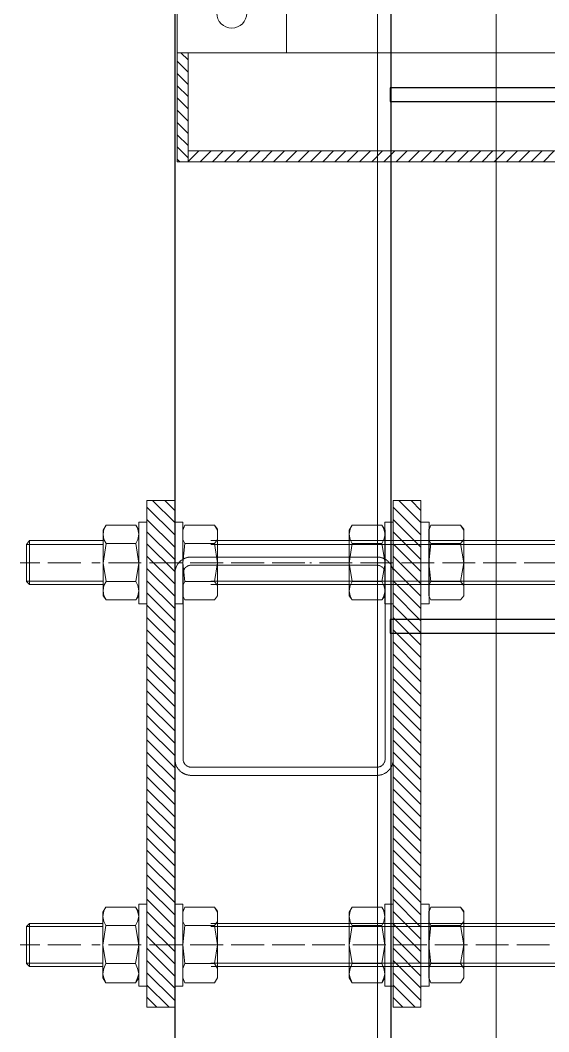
# Model space of a CAD drawing. Extents: x -3873 to 164127, y 7129 to 96529.
# Drawn here: x 83393.4 to 83587, y 63508.2 to 63878.8 of the extents above; entities that cross this region are included whole.
import ezdxf

# ---------------------------------------------------------------- set-up
doc = ezdxf.new("R2010")
doc.units = 0
doc.linetypes.add('ACAD_ISO02W100', pattern=[15, 12, -3])
doc.linetypes.add('DASHED', pattern=[0.2068, 0.1655, -0.0413])
doc.layers.get('0').update_dxf_attribs({"linetype": 'CONTINUOUS'})
doc.layers.add('LAYOUT Kromeka', color=1, linetype='CONTINUOUS', lineweight=5)

# ---------------------------------------------------------------- blocks, each defined once
blk = doc.blocks.new('kilavuz-sorting-ust')
at = {"linetype": 'Continuous', "ltscale": 0.2}
h = blk.add_hatch(dxfattribs=at)
h.set_pattern_fill('ANSI31', color=256, angle=180, style=0)
h.set_pattern_definition([(225, (23495.612, 8365.1547), (2.24506403, -2.24506403), [])])
h.paths.add_polyline_path([(222.09, 17.39), (222.09, 27.55), (36.47, 27.55), (36.47, 17.39)])
h = blk.add_hatch(dxfattribs=at)
h.set_pattern_fill('ANSI31', color=256, angle=180, style=0)
h.set_pattern_definition([(225, (23495.612, 8274.9836), (2.24506403, -2.24506403), [])])
h.paths.add_polyline_path([(222.09, -72.78), (222.09, -62.63), (36.47, -62.63), (36.47, -72.78)])
at = {"lineweight": 9}
for points in [[(65.95, 71.67), (67.08, 70.55), (51.32, 70.55), (52.44, 71.67)], [(51.32, 43.68), (51.32, 70.55)], [(65.95, 71.68), (52.44, 71.68)], [(67.08, 43.7), (67.08, 70.57)], [(205.96, 71.69), (207.45, 70.58), (191.33, 70.58), (192.46, 71.69)], [(191.33, 43.71), (191.33, 70.58)], [(192.46, 71.69), (205.96, 71.69)], [(207.45, 70.58), (207.45, 43.71)], [(45.32, 42.58), (47.2, 43.34), (48.69, 43.7), (50.58, 43.34), (52.44, 42.58), (52.44, 31.69)], [(71.21, 43.7), (47.2, 43.7), (45.33, 42.58), (45.33, 31.69), (47.2, 30.58)], [(73.09, 42.58), (71.58, 43.34), (69.71, 43.7), (67.83, 43.34), (66.34, 42.58), (59.2, 43.7), (52.46, 42.58)], [(66.34, 42.58), (66.34, 31.69)], [(71.22, 43.7), (73.1, 42.58), (73.1, 31.69), (71.22, 30.58)], [(211.2, 43.64), (187.19, 43.64), (185.7, 42.53), (185.7, 31.64), (187.19, 30.52)], [(185.7, 42.53), (187.19, 43.29), (189.06, 43.64), (190.94, 43.29), (192.44, 42.53), (192.44, 31.64)], [(213.09, 42.53), (211.58, 43.29), (209.71, 43.64), (207.83, 43.29), (206.33, 42.53), (199.2, 43.64), (192.46, 42.53)], [(206.33, 42.53), (206.33, 31.64)], [(211.21, 43.64), (213.1, 42.53), (213.1, 31.64), (211.21, 30.52)], [(52.44, 31.69), (50.58, 30.96), (48.69, 30.58), (47.2, 30.96), (45.32, 31.69)], [(71.2, 30.58), (47.19, 30.58)], [(52.46, 31.69), (59.22, 30.58), (66.34, 31.69), (67.84, 30.96), (69.72, 30.58), (71.58, 30.96), (73.09, 31.69)], [(192.44, 31.64), (190.94, 30.91), (189.06, 30.52), (187.19, 30.91), (185.7, 31.64)], [(211.2, 30.52), (187.19, 30.52)], [(192.46, 31.64), (199.2, 30.52), (206.34, 31.64), (207.84, 30.91), (209.72, 30.52), (211.58, 30.91), (213.09, 31.64)], [(52.47, 13.71), (50.6, 14.44), (47.22, 14.44), (45.35, 13.71)], [(45.35, 2.83), (47.22, 1.68), (50.6, 1.68), (52.47, 2.83), (52.47, 13.71)], [(71.23, 1.68), (47.22, 1.68), (45.36, 2.83), (45.36, 13.71), (47.22, 14.45)], [(71.22, 14.45), (47.21, 14.45)], [(52.48, 13.71), (59.24, 14.44), (66.36, 13.71), (67.87, 14.44), (71.61, 14.44), (73.11, 13.71)], [(66.36, 2.83), (66.36, 13.71)], [(71.25, 1.68), (73.12, 2.83), (73.12, 13.71), (71.25, 14.45)], [(211.21, 1.67), (187.2, 1.67), (185.71, 2.82), (185.71, 13.7)], [(185.71, 2.82), (187.2, 1.67), (190.95, 1.67), (192.46, 2.82), (192.46, 13.7)], [(185.72, 13.7), (187.21, 14.43)], [(192.47, 13.7), (190.97, 14.43), (187.21, 14.43), (185.72, 13.7)], [(211.22, 14.43), (187.21, 14.43)], [(192.47, 13.7), (199.22, 14.43), (206.35, 13.7), (207.85, 14.43), (211.6, 14.43), (213.1, 13.7)], [(206.34, 2.82), (206.34, 13.7)], [(213.1, 13.7), (211.21, 14.43)], [(211.21, 1.67), (213.1, 2.82), (213.1, 13.7)], [(51.32, -45.06), (51.32, 4.09)], [(67.08, -45.06), (67.08, 4.1)], [(191.33, -45.11), (191.33, 4.1)], [(207.45, 4.1), (207.45, -45.11)], [(73.11, 2.83), (71.61, 1.68), (67.85, 1.68), (66.36, 2.83), (59.23, 1.68), (52.48, 2.83)], [(213.1, 2.82), (211.6, 1.67), (207.84, 1.67), (206.34, 2.82), (199.22, 1.67), (192.47, 2.82)], [(45.32, -47.59), (47.2, -46.83), (48.69, -46.48), (50.58, -46.83), (52.44, -47.59), (52.44, -58.48)], [(71.21, -46.48), (47.2, -46.48), (45.33, -47.59), (45.33, -58.48), (47.2, -59.6)], [(51.32, -224.92), (51.32, -44.85)], [(73.09, -47.59), (71.58, -46.83), (69.71, -46.48), (67.83, -46.83), (66.34, -47.59), (59.2, -46.48), (52.46, -47.59)], [(66.34, -47.59), (66.34, -58.48)], [(67.08, -224.92), (67.08, -44.85)], [(71.22, -46.48), (73.1, -47.59), (73.1, -58.48), (71.22, -59.6)], [(211.2, -46.53), (187.19, -46.53), (185.7, -47.64), (185.7, -58.53), (187.19, -59.65)], [(185.7, -47.64), (187.19, -46.88), (189.06, -46.53), (190.94, -46.88), (192.44, -47.64), (192.44, -58.53)], [(191.33, -272.66), (191.33, -44.86)], [(213.09, -47.64), (211.58, -46.88), (209.71, -46.53), (207.83, -46.88), (206.33, -47.64), (199.2, -46.53), (192.46, -47.64)], [(206.33, -47.64), (206.33, -58.53)], [(207.45, -44.86), (207.45, -272.66)], [(211.21, -46.53), (213.1, -47.64), (213.1, -58.53), (211.21, -59.65)], [(52.44, -58.48), (50.58, -59.21), (48.69, -59.6), (47.2, -59.21), (45.32, -58.48)], [(52.46, -58.48), (59.22, -59.6), (66.34, -58.48), (67.84, -59.21), (69.72, -59.6), (71.58, -59.21), (73.09, -58.48)], [(192.44, -58.53), (190.94, -59.26), (189.06, -59.65), (187.19, -59.26), (185.7, -58.53)], [(192.46, -58.53), (199.2, -59.65), (206.34, -58.53), (207.84, -59.26), (209.72, -59.65), (211.58, -59.26), (213.09, -58.53)], [(196.64, -72.78), (36.47, -72.78), (36.47, -62.63)], [(71.2, -59.6), (47.19, -59.6)], [(51.32, -62.63), (51.32, -62.62)], [(61.92, -72.78), (222.09, -72.78), (222.09, -62.63)], [(67.08, -62.63), (67.08, -62.62)], [(211.2, -59.65), (187.19, -59.65)], [(191.33, -62.63), (191.33, -62.62)], [(207.45, -62.62), (207.45, -62.63)], [(52.47, -76.46), (50.6, -75.73), (47.22, -75.73), (45.35, -76.46)], [(45.35, -87.34), (47.22, -88.49), (50.6, -88.49), (52.47, -87.34), (52.47, -76.46)], [(71.23, -88.49), (47.22, -88.49), (45.36, -87.34), (45.36, -76.46), (47.22, -75.72)], [(71.22, -75.72), (47.21, -75.72)], [(52.48, -76.46), (59.24, -75.73), (66.36, -76.46), (67.87, -75.73), (71.61, -75.73), (73.11, -76.46)], [(66.36, -87.34), (66.36, -76.46)], [(71.25, -88.49), (73.12, -87.34), (73.12, -76.46), (71.25, -75.72)], [(185.71, -87.35), (187.2, -88.5), (190.95, -88.5), (192.46, -87.35), (192.46, -76.47)], [(211.21, -88.5), (187.2, -88.5), (185.71, -87.35), (185.71, -76.47)], [(185.72, -76.47), (187.21, -75.75)], [(192.47, -76.47), (190.97, -75.75), (187.21, -75.75), (185.72, -76.47)], [(211.22, -75.75), (187.21, -75.75)], [(192.47, -76.47), (199.22, -75.75), (206.35, -76.47), (207.85, -75.75), (211.6, -75.75), (213.1, -76.47)], [(206.34, -87.35), (206.34, -76.47)], [(213.1, -76.47), (211.21, -75.75)], [(211.21, -88.5), (213.1, -87.35), (213.1, -76.47)], [(73.11, -87.34), (71.61, -88.49), (67.85, -88.49), (66.36, -87.34), (59.23, -88.49), (52.48, -87.34)], [(213.1, -87.35), (211.6, -88.5), (207.84, -88.5), (206.34, -87.35), (199.22, -88.5), (192.47, -87.35)]]:
    blk.add_lwpolyline(points, dxfattribs=at)
at = {"lineweight": 5}
for points in [[(52.52, 43.72), (52.52, 71.71)], [(66.03, 43.72), (66.03, 71.71)], [(192.53, 43.72), (192.53, 71.71)], [(206.04, 71.71), (206.04, 43.72)], [(52.52, -45.06), (52.52, 4.13)], [(66.03, -45.06), (66.03, 4.13)], [(192.53, -45.11), (192.53, 4.12)], [(206.04, 4.12), (206.04, -45.11)], [(52.52, -224.92), (52.52, -44.85)], [(66.03, -224.92), (66.03, -44.85)], [(192.53, -272.66), (192.53, -44.86)], [(206.04, -44.86), (206.04, -272.66)], [(52.52, -62.63), (52.52, -62.62)], [(66.03, -62.63), (66.03, -62.62)], [(192.53, -62.63), (192.53, -62.62)], [(206.04, -62.62), (206.04, -62.63)]]:
    blk.add_lwpolyline(points, dxfattribs=at)
at = {"linetype": 'ACAD_ISO02W100', "lineweight": 5}
for points in [[(59.28, 51.8), (59.28, 73.97)], [(199.28, 51.8), (199.28, 73.97)], [(59.28, -30.32), (59.28, 47.72)], [(199.28, -30.32), (199.28, 47.72)], [(59.28, -224.92), (59.28, -32.13)], [(199.28, -272.66), (199.28, -32.13)], [(51.39, -62.63), (51.39, -62.59)], [(52.52, -62.63), (52.52, -62.59)], [(59.28, -62.63), (59.28, -62.62)], [(66.03, -62.63), (66.03, -62.59)], [(67.14, -62.63), (67.14, -62.59)], [(191.4, -62.63), (191.4, -62.58)], [(192.53, -62.63), (192.53, -62.59)], [(199.28, -62.63), (199.28, -62.62)], [(206.04, -62.58), (206.04, -62.63)], [(207.53, -62.58), (207.53, -62.63)]]:
    blk.add_lwpolyline(points, dxfattribs=at)
at = {"linetype": 'Continuous', "ltscale": 0.2}
for points in [[(222.09, 17.39), (222.09, 27.55), (36.47, 27.55), (36.47, 17.39)], [(222.09, -72.78), (222.09, -62.63), (36.47, -62.63), (36.47, -72.78)]]:
    blk.add_lwpolyline(points, close=True, dxfattribs=at)
at = {"lineweight": 9}
for points in [[(44.19, 30.54), (44.19, 30.54), (44.19, 27.55), (44.19, 27.55), (44.19, 27.55), (74.21, 27.55), (74.21, 27.55), (74.21, 27.55), (74.21, 30.54), (74.21, 30.54), (74.21, 30.54), (44.19, 30.54), (44.19, 30.54)], [(184.21, 30.54), (184.21, 30.54), (184.21, 27.55), (184.21, 27.55), (184.21, 27.55), (214.22, 27.55), (214.22, 27.55), (214.22, 27.55), (214.22, 30.54), (214.22, 30.54), (214.22, 30.54), (184.21, 30.54), (184.21, 30.54)], [(44.19, 17.39), (44.19, 17.39), (44.19, 14.4), (44.19, 14.4), (44.19, 14.4), (74.21, 14.4), (74.21, 14.4), (74.21, 14.4), (74.21, 17.39), (74.21, 17.39), (74.21, 17.39), (44.19, 17.39), (44.19, 17.39)], [(184.21, 17.39), (184.21, 17.39), (184.21, 14.4), (184.21, 14.4), (184.21, 14.4), (214.22, 14.4), (214.22, 14.4), (214.22, 14.4), (214.22, 17.39), (214.22, 17.39), (214.22, 17.39), (184.21, 17.39), (184.21, 17.39)], [(44.19, -59.63), (44.19, -59.63), (44.19, -62.62), (44.19, -62.62), (44.19, -62.62), (74.21, -62.62), (74.21, -62.62), (74.21, -62.62), (74.21, -59.63), (74.21, -59.63), (74.21, -59.63), (44.19, -59.63), (44.19, -59.63)], [(184.21, -59.63), (184.21, -59.63), (184.21, -62.62), (184.21, -62.62), (184.21, -62.62), (214.22, -62.62), (214.22, -62.62), (214.22, -62.62), (214.22, -59.63), (214.22, -59.63), (214.22, -59.63), (184.21, -59.63), (184.21, -59.63)], [(44.19, -72.78), (44.19, -72.78), (44.19, -75.77), (44.19, -75.77), (44.19, -75.77), (74.21, -75.77), (74.21, -75.77), (74.21, -75.77), (74.21, -72.78), (74.21, -72.78), (74.21, -72.78), (44.19, -72.78), (44.19, -72.78)], [(184.21, -72.78), (184.21, -72.78), (184.21, -75.77), (184.21, -75.77), (184.21, -75.77), (214.22, -75.77), (214.22, -75.77), (214.22, -75.77), (214.22, -72.78), (214.22, -72.78), (214.22, -72.78), (184.21, -72.78), (184.21, -72.78)]]:
    blk.add_open_spline(points, degree=3, knots=[0, 0, 0, 0, 1, 1, 1, 2, 2, 2, 3, 3, 3, 4, 4, 4, 4], dxfattribs=at)
blk = doc.blocks.new('AIR-SENSORU-UST')
at = {"linetype": 'Continuous', "ltscale": 0.5}
h = blk.add_hatch(dxfattribs=at)
h.set_pattern_fill('ANSI31', color=256, angle=90, style=0)
h.set_pattern_definition([(135, (6446.3593, -16022.2816), (-2.24506403, -2.24506403), [])])
h.paths.add_polyline_path([(1943.87, -594.74), (1947.87, -594.74), (1947.87, 596.42), (1943.87, 596.42)])
h = blk.add_hatch(dxfattribs=at)
h.set_pattern_fill('ANSI31', color=256, style=0)
h.set_pattern_definition([(45, (-14595.656, -3902.067), (-2.24506403, 2.24506403), [])])
h.paths.add_polyline_path([(1907.87, -598.74), (1907.87, -594.74), (1947.87, -594.74), (1947.87, -598.74)])
at = {"linetype": 'Continuous', "ltscale": 0.2}
for p, q in [((1907.87, 600.42), (1907.87, -598.74)), ((1947.87, 600.42), (1947.87, -598.74)), ((1943.87, -594.74), (1943.87, 596.42)), ((1947.87, -594.74), (1947.87, 596.42)), ((1907.87, -594.74), (1947.87, -594.74)), ((1907.87, -598.74), (1947.87, -598.74))]:
    blk.add_line(p, q, dxfattribs=at)
at = {"linetype": 'Continuous', "ltscale": 0.2, "elevation": 10.95}
for points in [[(1943.87, -594.74), (1947.87, -594.74), (1947.87, 596.42), (1943.87, 596.42)], [(1907.87, -598.74), (1907.87, -558.74), (1867.87, -558.74), (1867.87, -598.74)], [(1907.87, -598.74), (1907.87, -594.74), (1947.87, -594.74), (1947.87, -598.74)]]:
    blk.add_lwpolyline(points, close=True, dxfattribs=at)
at = {"linetype": 'Continuous', "ltscale": 0.2}
blk.add_lwpolyline([(1882.37, -584.24), (1893.37, -584.24, 1), (1893.37, -573.24), (1882.37, -573.24, 1), (1882.37, -584.24)], format="xyb", dxfattribs=at)
blk = doc.blocks.new('sase-ust')
at = {"linetype": 'DASHED'}
blk.add_lwpolyline([(-950.77, 526.25), (-950.77, -525.4), (968.44, -525.4), (968.44, 526.25)], close=True, dxfattribs=at)
at = {"lineweight": 25}
for points in [[(347.29, -520.71), (352.34, -520.71), (352.34, -89.89), (347.29, -89.89)], [(542.09, -520.71), (547.15, -520.71), (547.15, -89.89), (542.09, -89.89)], [(-945.77, -520.4), (-1025.78, -599.58), (1043.46, -599.58), (963.44, -520.4)]]:
    blk.add_lwpolyline(points, close=True, dxfattribs=at)
at = {"linetype": 'DASHED'}
for points in [[(599.27, -593.58), (599.27, -525.56, 0.414214), (593.27, -519.56), (525.25, -519.56, 0.414214), (519.25, -525.56), (519.25, -593.58, 0.414214), (525.25, -599.58), (593.27, -599.58, 0.414214)], [(596.27, -593.58), (596.27, -525.56, 0.414214), (593.27, -522.56), (525.25, -522.56, 0.414214), (522.25, -525.56), (522.25, -593.58, 0.414214), (525.25, -596.58), (593.27, -596.58, 0.414214)]]:
    blk.add_lwpolyline(points, format="xyb", close=True, dxfattribs=at)
blk = doc.blocks.new('rehenger-6-8-ust')
blk.add_blockref('sase-ust', (97.641, -0.105))
at = {"linetype": 'Continuous', "ltscale": 0.2}
blk.add_blockref('AIR-SENSORU-UST', (-1475.774, -0.105), dxfattribs=at)
at = {"linetype": 'Continuous', "ltscale": 0.2, "rotation": 180}
blk.add_blockref('kilavuz-sorting-ust', (818.288, -582.354, 36.516), dxfattribs=at)
blk = doc.blocks.new('*U377')
at = {"ltscale": 10}
blk.add_line((6100, 100), (0, 100), dxfattribs=at)

msp = doc.modelspace()

# ---------------------------------------------------------------- block references
at = {"layer": 'LAYOUT Kromeka', "xscale": -1, "rotation": 90}
msp.add_blockref('*U377', (83667.71, 65837.14), dxfattribs=at)
at = {"layer": 'LAYOUT Kromeka', "ltscale": 2500, "rotation": 270}
msp.add_blockref('rehenger-6-8-ust', (84049.73, 64299.03, -15419959.69), dxfattribs=at)

doc.saveas('drawing.dxf')
